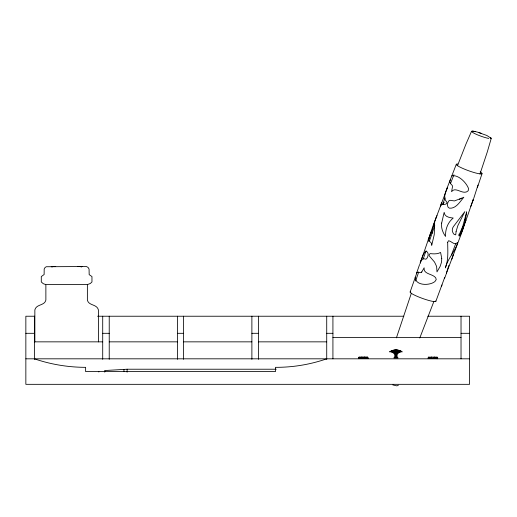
<?xml version="1.0" encoding="UTF-8"?>
<svg xmlns="http://www.w3.org/2000/svg" width="517" height="517" viewBox="0 0 517 517"><rect width="100%" height="100%" fill="white"/><g stroke="black" fill="none" stroke-linecap="round" stroke-linejoin="round"><path stroke-width="0.78" d="M359.063 357.997L359.063 357.124L367.587 357.124L367.587 358.604M367.587 358.061L368.266 357.926M428.554 357.997L428.554 357.124L437.078 357.124L437.085 358.63M437.078 358.83L437.085 358.41M437.085 358.061L437.757 357.926M456.311 164.264L446.947 188.421M367.587 357.266L359.063 357.325M444.685 277.448L435.844 301.353M448.846 265.415L446.287 273.538L460.789 235.19L473.456 198.916L472.402 201.565M428.49 241.18L430.331 233.846M478.005 185.028L473.779 198.25M415.203 277.241C415.254 285.933 429.763 285.823 434.92 281.545L436.238 279.568L435.682 277.771C432.626 273.648 423.152 274.365 424.14 267.793L421.646 272.162L420.773 272.672L417.064 272.252L410.149 291.937M450.236 179.935C448.995 182.12 450.792 184.007 452.259 185.429L452.53 186.559L451.567 191.71C455.167 186.417 461.603 193.972 466.605 191.878L468.24 190.734L468.492 188.427C466.308 182.579 458.321 174.429 451.813 175.864M420.05 263.709L433.304 225.121L446.959 189.002M459.956 235.797L462.049 228.966L465.946 220.281L464.356 219.951M491.15 138.698L487.324 151.869L479.976 173.99M396.41 337.859L411.37 293.171M477.417 187.438L482.038 173.693M441.557 202.677L440.348 206.348C441.253 202.606 446.106 206.07 447.011 202.761L446.862 202.192C442.778 198.108 445.376 191.91 447.476 187.535L447.199 188.304M451.852 259.14L453.319 254.707L453.17 255.01M416.657 273.015L419.597 264.471M415.578 281.028L418.725 271.923M423.19 259.023L426.079 250.68M429.498 240.819L434.752 225.638M420.832 260.891C422.344 257.705 422.783 253.395 425.956 251.32C429.233 251.74 428.315 257.052 426.57 258.784L425.724 259.198L423.875 258.713L422.538 259.14L421.109 260.742L420.14 262.894M442.546 204.667L445.053 197.927M473.068 200.312L470.774 206.373M433.905 301.424L419.772 338.015M451.477 254.855L455.729 243.585M444.497 278.56L446.152 274.204M450.443 183.703L453.958 174.72M457.48 165.744L465.979 144.049L471.459 131.486M428.897 238.305C426.176 241.529 432.632 241.277 431.708 245.323L434.241 234.647L434.674 222L431.734 231.868L428.897 238.305L429.569 236.928M436.122 217.747L437.007 215.615M430.7 232.792L431.281 231.907L432.354 233.161M443.056 204.183L443.98 202.334M441.305 286.36L442.067 284.964M443.05 203.666L443.877 202.367M81.117 267.069L82.035 266.539M421.478 272.246L421.82 271.903M398.426 385.204L396.933 385.869L392.817 384.945M390.406 351.276L389.501 351.838L402.362 351.838C398.878 349.492 394.109 349.343 390.406 351.276L401.457 351.276M461.713 198.205L463.846 197.216C460.059 201.54 456.046 208.887 449.344 208.183C446.449 206.806 447.237 202.612 449.06 200.686L450.016 200.292L454.398 200.932L461.713 198.205L459.348 199.271M87.825 284.44L90.333 283.49L91.961 281.946L91.961 276.563L89.176 274.637L89.066 269.06L88.097 267.457L86.462 266.526L46.194 266.74L44.94 267.683L44.184 269.06L44.132 274.527L41.289 276.563L41.289 281.946L43.305 283.723L45.425 284.44M104.983 371.852L104.983 370.527L127.092 369.222M77.524 266.539L80.652 266.526M34.717 316.23L25.85 316.23L25.85 384.331L469.565 384.331L469.565 316.23L427.772 316.23M97.584 316.23L403.822 316.23M25.85 333.31L34.387 333.31M102.709 333.31L109.229 333.31M177.551 333.31L183.561 333.31M251.882 333.31L258.397 333.31M326.718 333.31L332.922 333.31M461.028 333.31L469.565 333.31M332.922 337.523L461.028 337.523M34.387 341.847L102.709 341.847M109.229 341.847L177.551 341.847M183.561 341.847L251.882 341.847M258.397 341.847L326.718 341.847M394.755 349.996L397.108 349.996M393.592 350.158L398.271 350.158M392.468 350.429L399.395 350.429M391.401 350.804L400.462 350.804M391.511 352.135L400.352 352.135M392.416 352.497L399.447 352.497M393.211 352.982L398.652 352.982M393.857 353.576L398.006 353.576M394.335 354.248L397.534 354.248M394.62 354.985L397.243 354.985M394.71 355.741L397.153 355.741M394.594 356.497L397.269 356.497M394.277 357.228L397.586 357.228M359.063 357.906L358.384 358.074L368.266 358.042M393.773 357.893L398.09 357.893M428.554 357.906L427.882 358.074L437.757 358.042M359.78 358.022L360.414 358.184M366.876 358.184L366.114 358.022M436.374 358.184L435.605 358.022M25.85 358.817L469.565 358.817M276.214 369.222L127.137 369.222L127.092 372.201M52.598 266.526L55.726 266.539M51.215 266.539L52.139 267.069M479.059 132.714L486.852 135.48L491.079 138.233M434.713 225.102L434.177 223.822A5.81 0.775 -68.9 0 1 436.122 217.747M431.96 232.805L431.449 232.114M459.064 234.098L459.238 236.23M461.028 316.23L461.028 358.817M437.078 357.124L437.078 357.59M434.215 357.59L434.215 357.124L434.215 358.022M431.359 357.59L431.359 357.124L431.359 358.022M429.976 358.022L429.278 358.022M428.554 357.124L428.554 357.59M428.554 357.822L428.554 358.669M395.932 349.938L395.932 351.838M367.587 357.124L367.587 357.59M364.724 357.59L364.724 357.124L364.724 358.022M361.861 357.59L361.861 357.124L361.861 358.022M359.063 357.822L359.063 358.339M359.063 357.124L359.063 357.59M359.063 358.074L359.063 358.669M332.922 316.23L332.922 358.817M326.718 316.23L326.718 359.309M258.397 316.23L258.397 359.309M251.882 316.23L251.882 359.309M183.561 316.23L183.561 359.309M177.551 316.23L177.551 359.309M123.951 369.623L123.951 371.439M109.229 316.23L109.229 359.309M104.434 370.896L104.434 372.033M102.709 316.23L102.709 359.309M98.844 371.684L98.844 372.02M98.398 341.899L98.398 309.883C96.938 303.964 88.691 305.87 87.379 300.112L87.379 284.492L45.871 284.492L45.871 300.112C44.565 305.87 36.313 303.964 34.852 309.883L34.852 341.899M34.387 316.23L34.387 359.309M34.387 358.817A159.598 159.598 0 0 0 85.628 367.335L85.628 371.594L275.477 371.594L275.477 367.335A154.757 154.757 0 0 0 326.718 358.817M490.581 137.625A10.327 1.396 19.8 0 1 490.685 138.575M488.778 138.433A10.327 1.396 19.8 0 1 472.609 132.391A10.327 1.396 19.8 0 1 481.14 133.289M471.924 131.215A10.43 1.415 19.9 0 1 475.356 131.667M480.177 171.851A13.707 1.855 19.9 0 1 469.514 171.062A13.707 1.855 19.9 0 1 457.829 164.018M435.779 300.92A13.688 1.848 19.9 0 1 421.969 298.238A13.688 1.848 19.9 0 1 410.647 291.711M441.673 223.04C440.962 227.868 442.746 232.579 445.544 236.443C445.247 229.412 447.651 222.517 453.209 218.038C449.57 217.631 444.497 216.998 444.155 212.351L441.673 223.04M456.084 231.532L455.723 234.854L454.042 234.291L453.099 232.986A5.81 5.325 -52.2 0 1 453.674 226.252L464.815 211.66L457.836 225.664L456.084 231.532M441.738 258.39L441.563 262.041L440.116 266.455L436.988 271.897L436.626 266.462L434.545 262.08L429.149 255.753L429.239 254.545L430.202 253.601C433.66 253.996 437.447 254.183 440.594 252.464L441.738 258.39M447.69 242.26C447.703 250.868 448.659 259.631 445.37 267.909C447.315 259.107 456.039 250.196 457.629 242.518C454.437 246.021 451.625 241.045 448.569 240.709L447.69 242.26M466.651 211.983L465.326 220.449L463.258 227.945A5.803 0.775 -69.2 0 1 460.699 234.324L459.839 235.313L458.922 235.416L462.715 226.524L466.651 211.983"/></g></svg>
